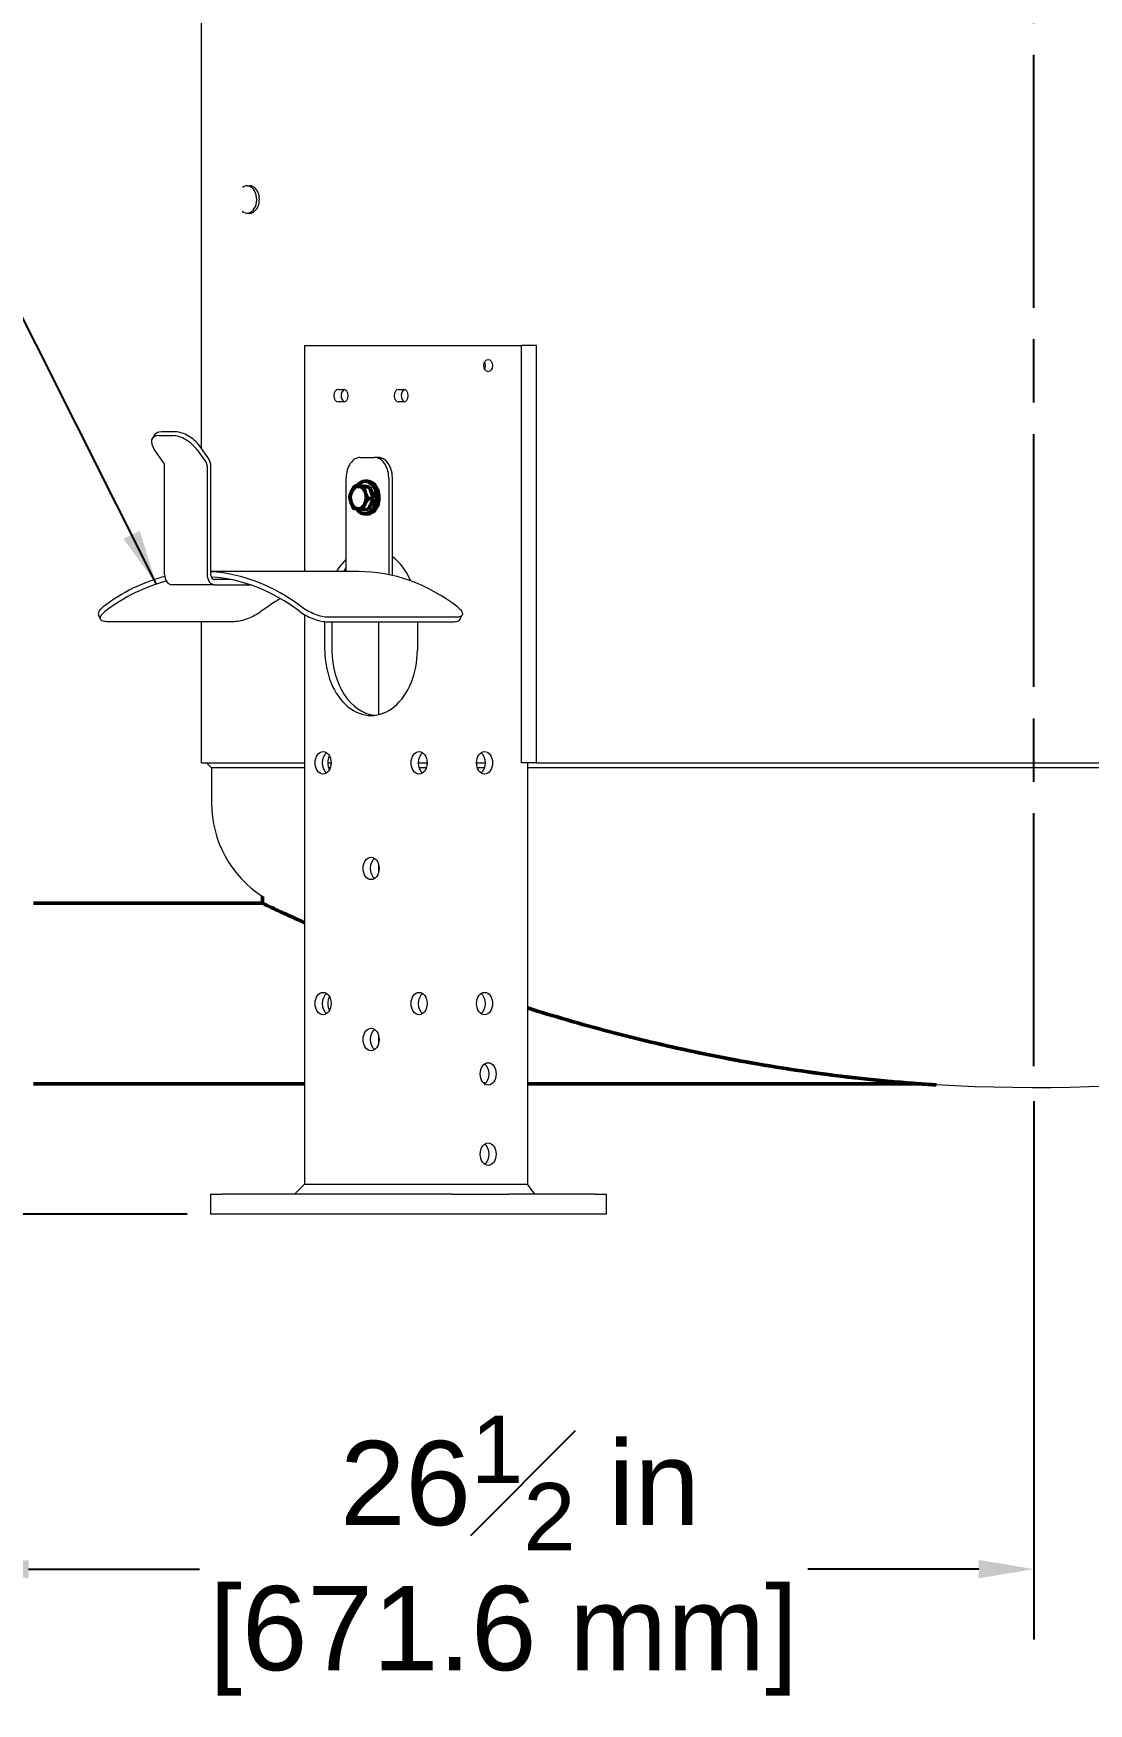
# Model space of a CAD drawing. Header units: inches. Extents: x 17 to 469, y 7 to 301.
# Drawn here: x 69.93 to 96.23, y 28.03 to 69.66 of the extents above; entities that cross this region are included whole.
import ezdxf

# ---------------------------------------------------------------- set-up
doc = ezdxf.new("R2010")
doc.units = ezdxf.units.IN
doc.header["$LTSCALE"] = 14
doc.header["$MEASUREMENT"] = 0
doc.linetypes.add('CHAIN', pattern=[0.7087, 0.4724, -0.0591, 0.1181, -0.0591])
doc.layers.add('Centerline', color=5, linetype='CHAIN', lineweight=25, true_color=0x0000ff)
for name, color, linetype, lineweight in [('Dimension (ANSI)', 7, 'Continuous', 25), ('Symbol (ANSI)', 7, 'Continuous', 25), ('Visible (ANSI)', 7, 'Continuous', 50)]:
    doc.layers.add(name, color=color, linetype=linetype, lineweight=lineweight)
doc.styles.add('MEMCOR Medium', font='arial.ttf')
doc.dimstyles.new('Default (ANSI)', dxfattribs={"dimscale": 14, "dimtxt": 0.15, "dimasz": 0.098425, "dimexe": 0.125, "dimexo": 0.0625, "dimgap": 0.031496, "dimtad": 0, "dimtih": 1, "dimtoh": 1, "dimdec": 4, "dimrnd": 1e-08, "dimzin": 3, "dimdsep": 46, "dimlunit": 5, "dimtxsty": 'MEMCOR Medium', "dimcen": 0.09, "dimdle": 0.393701, "dimclrd": 256, "dimclre": 256, "dimclrt": 256, "dimadec": 0, "dimazin": 1, "dimtfac": 0.8, "dimtofl": 0, "dimtmove": 0, "dimatfit": 3, "dimfxl": 1, "dimfrac": 1, "dimtolj": 1, "dimtzin": 4, "dimlwd": -1, "dimlwe": -1, "dimarcsym": 0})
doc.dimstyles.new('Default (ANSI)$7', dxfattribs={"dimscale": 14, "dimtxt": 0.15, "dimasz": 0.098425, "dimexe": 0.125, "dimexo": 0.0625, "dimgap": 0.031496, "dimtad": 0, "dimtih": 1, "dimtoh": 1, "dimdec": 4, "dimrnd": 1e-08, "dimzin": 3, "dimdsep": 46, "dimlunit": 5, "dimtxsty": 'MEMCOR Medium', "dimcen": 0.09, "dimdle": 0.393701, "dimclrd": 256, "dimclre": 256, "dimclrt": 256, "dimadec": 0, "dimazin": 1, "dimtfac": 0.8, "dimtofl": 0, "dimtmove": 0, "dimatfit": 3, "dimfxl": 1, "dimfrac": 1, "dimtolj": 1, "dimtzin": 4, "dimlwd": -1, "dimlwe": -1, "dimarcsym": 0})

# ---------------------------------------------------------------- blocks, each defined once
blk = doc.blocks.new('*D21')
at = {"layer": 'Defpoints', "color": 0, "transparency": 16777216}
for p in [(73.008, 123.979), (40.7, 40.229), (74.632, 40.229)]:
    blk.add_point(p, dxfattribs=at)
at = {"layer": 'Dimension (ANSI)', "transparency": 16777216}
for p, q in [((72.133, 123.979), (38.95, 123.979)), ((40.7, 122.601), (40.7, 96.498)), ((40.7, 41.607), (40.7, 88.609)), ((73.757, 40.229), (38.95, 40.229))]:
    blk.add_line(p, q, dxfattribs=at)
for points in [[(40.47, 122.601), (40.929, 122.601), (40.7, 123.979)], [(40.47, 41.607), (40.929, 41.607), (40.7, 40.229)]]:
    blk.add_solid(points, dxfattribs=at)
at = {"layer": 'Dimension (ANSI)', "transparency": 16777216, "char_height": 2.1, "attachment_point": 5, "style": 'MEMCOR Medium'}
for s, insert in [('\\A1; 83{\\H0.8x;\\S3#4;} in', (40.7, 94.711)), ('\\A1;[2127.2 mm]', (40.7, 90.767))]:
    blk.add_mtext(s, dxfattribs=dict(at, insert=insert))
blk = doc.blocks.new('*D27')
at = {"layer": 'Defpoints', "color": 0, "transparency": 16777216}
for p in [(28.833, 132.744), (29.234, 132.744), (74.632, 40.229)]:
    blk.add_point(p, dxfattribs=at)
at = {"layer": 'Dimension (ANSI)', "transparency": 16777216}
for p, q in [((29.234, 131.366), (29.234, 82.85)), ((29.234, 41.607), (29.234, 74.985)), ((73.757, 40.229), (27.484, 40.229))]:
    blk.add_line(p, q, dxfattribs=at)
for points in [[(29.004, 131.366), (29.464, 131.366), (29.234, 132.744)], [(29.004, 41.607), (29.464, 41.607), (29.234, 40.229)]]:
    blk.add_solid(points, dxfattribs=at)
at = {"layer": 'Dimension (ANSI)', "transparency": 16777216, "char_height": 2.1, "attachment_point": 5, "style": 'MEMCOR Medium'}
for s, insert in [('\\A1; 92{\\H0.8x;\\S1#2;} in', (29.234, 81.063)), ('\\A1;[2349.9 mm]', (29.234, 77.131))]:
    blk.add_mtext(s, dxfattribs=dict(at, insert=insert))
blk = doc.blocks.new('*D29')
at = {"layer": 'Defpoints', "color": 0, "transparency": 16777216}
for p in [(94.867, 43.923), (68.427, 41.229), (68.427, 31.385)]:
    blk.add_point(p, dxfattribs=at)
at = {"layer": 'Dimension (ANSI)', "transparency": 16777216}
for p, q in [((94.867, 43.048), (94.867, 29.635)), ((68.427, 40.354), (68.427, 29.635)), ((69.805, 31.385), (74.064, 31.385)), ((93.489, 31.385), (89.23, 31.385))]:
    blk.add_line(p, q, dxfattribs=at)
for points in [[(69.805, 31.615), (69.805, 31.155), (68.427, 31.385)], [(93.489, 31.615), (93.489, 31.155), (94.867, 31.385)]]:
    blk.add_solid(points, dxfattribs=at)
at = {"layer": 'Dimension (ANSI)', "transparency": 16777216, "char_height": 2.1, "attachment_point": 5, "style": 'MEMCOR Medium'}
for s, insert in [('\\A1; 26{\\H0.8x;\\S1#2;} in', (81.647, 33.531)), ('\\A1;[671.6 mm]', (81.647, 29.598))]:
    blk.add_mtext(s, dxfattribs=dict(at, insert=insert))
blk = doc.blocks.new('*D30')
at = {"layer": 'Defpoints', "color": 0, "transparency": 16777216}
for p in [(60.94, 45.729), (63.88, 45.729), (74.632, 40.229)]:
    blk.add_point(p, dxfattribs=at)
at = {"layer": 'Dimension (ANSI)', "transparency": 16777216}
for p, q in [((63.005, 45.729), (59.19, 45.729)), ((60.94, 44.351), (60.94, 41.607)), ((73.757, 40.229), (59.19, 40.229)), ((60.94, 40.229), (60.94, 33.1)), ((60.94, 33.1), (59.562, 33.1))]:
    blk.add_line(p, q, dxfattribs=at)
for points in [[(60.711, 44.351), (61.17, 44.351), (60.94, 45.729)], [(60.711, 41.607), (61.17, 41.607), (60.94, 40.229)]]:
    blk.add_solid(points, dxfattribs=at)
at = {"layer": 'Dimension (ANSI)', "transparency": 16777216, "char_height": 2.1, "attachment_point": 5, "style": 'MEMCOR Medium'}
for s, insert in [('\\A1; 5{\\H0.8x;\\S1#2;} in', (51.979, 35.246)), ('\\A1;[139.7 mm]', (51.979, 31.313))]:
    blk.add_mtext(s, dxfattribs=dict(at, insert=insert))

msp = doc.modelspace()

# ---------------------------------------------------------------- linework, layer by layer
at = {"layer": 'Centerline', "linetype": 'CHAIN', "ltscale": 0.952448}
msp.add_line((94.866969, 43.922673), (94.866969, 132.551927), dxfattribs=at)
at = {"layer": 'Visible (ANSI)', "linetype": 'Continuous', "lineweight": 18}
for p, q in [((74.116507, 59.311241), (74.116507, 103.729368)), ((75.253438, 65.858531), (75.319906, 65.858531)), ((75.253438, 65.178531), (75.319906, 65.178531)), ((76.685975, 61.879368), (76.888072, 61.879368)), ((76.685975, 61.879368), (76.685975, 56.246195)), ((76.888072, 61.879368), (79.801352, 61.879368)), ((79.801352, 61.879368), (80.777159, 61.879368)), ((80.777159, 61.879368), (82.091367, 61.879368)), ((82.467699, 61.879368), (82.091367, 61.879368)), ((82.091367, 51.479368), (82.091367, 61.879368)), ((82.467699, 51.479368), (82.467699, 61.879368)), ((77.528003, 60.784368), (77.662354, 60.784368)), ((79.02707, 60.784368), (79.16142, 60.784368)), ((77.662354, 60.474368), (77.528003, 60.474368)), ((79.16142, 60.474368), (79.02707, 60.474368)), ((72.957876, 59.661118), (72.892876, 59.569194)), ((73.051124, 59.634072), (73.404677, 59.634072)), ((73.469677, 59.725996), (73.116124, 59.725996)), ((73.170814, 58.964805), (72.947571, 59.280519)), ((74.008231, 59.280519), (74.231474, 58.964805)), ((74.296474, 59.056729), (74.073231, 59.372443)), ((73.197738, 56.176395), (73.197738, 58.872881)), ((74.258398, 58.872881), (74.258398, 56.176395)), ((74.350322, 56.176395), (74.350322, 58.872881)), ((78.076011, 59.089368), (78.429565, 59.089368)), ((78.521488, 59.089368), (78.429565, 59.089368)), ((77.722458, 56.246195), (77.722458, 58.589368)), ((78.783118, 58.589368), (78.783118, 56.176395)), ((78.875042, 56.176395), (78.875042, 58.589368)), ((78.027928, 56.246195), (74.350322, 56.246195)), ((74.442246, 55.916395), (73.381586, 55.916395)), ((74.848006, 56.046395), (74.442246, 56.046395)), ((74.442246, 55.916395), (75.333241, 55.916395)), ((71.600436, 55.058988), (71.551325, 55.168901)), ((74.939672, 54.996685), (71.757691, 54.996685)), ((74.116507, 51.479368), (74.116507, 54.996685)), ((76.685975, 55.171495), (76.685975, 40.979368)), ((77.192128, 54.289368), (77.192128, 54.997895)), ((77.227097, 54.996685), (80.409077, 54.996685)), ((80.458181, 55.106583), (77.276201, 55.106583)), ((77.368904, 54.996685), (77.368904, 54.289368)), ((78.532846, 54.996685), (78.532846, 52.681229)), ((79.497296, 54.996685), (79.497296, 54.289368)), ((80.566333, 55.058988), (80.615443, 55.168901)), ((74.116507, 51.479368), (76.685975, 51.479368)), ((74.366969, 51.354368), (74.241969, 51.479368)), ((74.366969, 51.354368), (74.366969, 50.479368)), ((76.685975, 51.354368), (74.366969, 51.354368)), ((77.262838, 51.479368), (77.346277, 51.479368)), ((77.325452, 51.354368), (77.283663, 51.354368)), ((79.519923, 51.479368), (79.739126, 51.479368)), ((79.718302, 51.354368), (79.540748, 51.354368)), ((80.975149, 51.479368), (81.194352, 51.479368)), ((81.173527, 51.354368), (80.995974, 51.354368)), ((82.467699, 51.479368), (82.091367, 51.479368)), ((82.245157, 51.479368), (82.245157, 40.979368)), ((107.488781, 51.354368), (82.245157, 51.354368)), ((82.467699, 51.479368), (107.266238, 51.479368)), ((78.532846, 48.935609), (78.532846, 48.761127)), ((78.532846, 44.672609), (78.532846, 44.498127)), ((76.685975, 40.979368), (76.435975, 40.729368)), ((76.685975, 40.979368), (76.888072, 40.979368)), ((76.888072, 40.979368), (79.801352, 40.979368)), ((79.801352, 40.979368), (80.777159, 40.979368)), ((80.777159, 40.979368), (82.245157, 40.979368)), ((82.421933, 40.729368), (82.245157, 40.979368)), ((74.339508, 40.729368), (74.632401, 40.729368)), ((74.339508, 40.729368), (74.339508, 40.229368)), ((80.374108, 40.729368), (74.632401, 40.729368)), ((80.374108, 40.729368), (81.788322, 40.729368)), ((83.909642, 40.729368), (81.788322, 40.729368)), ((83.909642, 40.729368), (84.202535, 40.729368)), ((84.202535, 40.729368), (84.202535, 40.229368)), ((74.632401, 40.229368), (74.339508, 40.229368)), ((80.374108, 40.229368), (74.632401, 40.229368)), ((81.788322, 40.229368), (80.374108, 40.229368)), ((83.909642, 40.229368), (81.788322, 40.229368)), ((84.202535, 40.229368), (83.909642, 40.229368))]:
    msp.add_line(p, q, dxfattribs=at)
at = {"layer": 'Visible (ANSI)'}
for p, q in [((78.079322, 58.381931), (77.942919, 58.381931)), ((78.079322, 58.381931), (78.193705, 58.369548)), ((78.308088, 58.357165), (78.171686, 58.357165)), ((78.186133, 58.370368), (78.196219, 58.370368)), ((78.193705, 58.369548), (78.308088, 58.357165)), ((78.196219, 58.495368), (78.252788, 58.495368)), ((78.308088, 58.357165), (78.357697, 58.210884)), ((78.407305, 58.064602), (78.270903, 58.064602)), ((78.342531, 57.930704), (78.277756, 57.796805)), ((78.407305, 58.064602), (78.342531, 57.930704)), ((78.357697, 58.210884), (78.407305, 58.064602)), ((78.277756, 57.796805), (78.141354, 57.796805)), ((78.196219, 57.683368), (78.252788, 57.683368)), ((75.64108, 47.979368), (69.926969, 47.979368)), ((75.64108, 48.148013), (75.64108, 47.979368)), ((69.926969, 43.479368), (76.685975, 43.479368)), ((81.168423, 43.479368), (81.180771, 43.479368)), ((82.245157, 43.479368), (92.024091, 43.479368)), ((92.427475, 43.461455), (92.427475, 43.452187))]:
    msp.add_line(p, q, dxfattribs=at)
at = {"layer": 'Visible (ANSI)', "linetype": 'Continuous', "lineweight": 18}
for centre, radius, start, end in [((77.136969, 50.479368), 2.77, 180, 237.3141857), ((94.866969, 84.702806), 41.313437, 266.6148042, 287.7890589)]:
    msp.add_arc(centre, radius, start, end, dxfattribs=at)
for centre, major_axis, ratio, start_param, end_param in [((75.253438, 65.518531), (0, 0.34), 0.707106781, 2.590395149, 6.785063721), ((75.319906, 65.518531), (0, -0.34), 0.707106781, 0, 3.141592654), ((81.086209, 61.379368), (0, 0.155), 0.707106781, 4.079718979, 5.345058981), ((77.528003, 60.629368), (0, -0.155), 0.707106781, 3.141592654, 6.283185307), ((77.70478, 60.629368), (0, 0.155), 0.707106781, 0.194777643, 2.946815011), ((77.662354, 60.629368), (0, 0.155), 0.707106781, 3.141592654, 6.283185307), ((79.02707, 60.629368), (0, -0.155), 0.707106781, 3.141592654, 6.283185307), ((79.203847, 60.629368), (0, 0.155), 0.707106781, 0.194777643, 2.946815011), ((79.16142, 60.629368), (0, 0.155), 0.707106781, 3.141592654, 6.283185307), ((73.301124, 59.280519), (-0.408248, 0.288675), 0.5, 5.667705599, 7.238501925), ((73.366124, 59.372443), (-0.408248, 0.288675), 0.5, 5.667705599, 6.283185307), ((73.654677, 59.280519), (0.408248, -0.288675), 0.5, 0.955316618, 2.526112945), ((73.719677, 59.372443), (-0.408248, 0.288675), 0.5, 4.096909272, 5.667705599), ((73.105814, 58.872881), (0, -0.13), 0.707106781, 1.570796327, 2.35619449), ((74.166474, 58.872881), (0, 0.13), 0.707106781, 4.71238898, 5.497787144), ((74.166474, 58.872881), (0, -0.26), 0.707106781, 1.570796327, 2.35619449), ((78.076011, 58.589368), (0, 0.5), 0.707106781, 0, 1.570796327), ((78.429565, 58.589368), (0, 0.5), 0.707106781, 4.71238898, 6.283185307), ((78.521488, 58.589368), (0, 0.5), 0.707106781, 4.71238898, 6.283185307), ((78.344712, 55.169368), (0, -1.63), 0.707106781, 2.11404801, 2.663459263), ((74.138841, 48.876195), (0, 7.37), 0.707106781, 5.787544151, 6.242593481), ((78.344712, 55.169368), (0, 1.63), 0.707106781, 0.570291334, 0.849138969), ((78.521488, 55.169368), (0, -1.63), 0.707106781, 3.907583633, 3.990731623), ((78.027928, 48.876195), (0, 7.37), 0.707106781, 5.787544151, 6.283185307), ((74.138841, 48.876195), (0, 7.37), 0.707106781, 0.180900412, 0.495641156), ((74.138841, 48.876195), (0, 7.24), 0.707106781, 0.175780081, 0.494420124), ((73.381586, 56.176395), (0, -0.26), 0.707106781, 4.71238898, 6.283185307), ((74.442246, 56.176395), (0, -0.26), 0.707106781, 4.71238898, 6.283185307), ((74.442246, 56.176395), (0, -0.13), 0.707106781, 4.71238898, 6.283185307), ((74.138841, 48.876195), (0, 7.24), 0.707106781, 5.788765184, 6.239278677), ((78.691194, 56.176395), (0, 0.13), 0.707106781, 4.651137038, 4.71238898), ((78.691194, 56.176395), (0, -0.26), 0.707106781, 1.463005525, 1.570796327), ((78.027928, 48.876195), (0, 7.24), 0.707106781, 0.389617116, 0.494420124), ((78.344712, 54.289368), (0, -1.63), 0.707106781, 4.71238898, 7.853981634), ((78.521488, 54.289368), (0, -1.63), 0.707106781, 4.71238898, 6.206422826), ((77.325064, 51.479368), (0, -0.28), 0.707106781, 3.604362771, 5.820415189), ((77.460828, 51.479368), (0, 0.28), 0.707106781, 0.909644844, 2.23194781), ((79.717913, 51.479368), (0, -0.28), 0.707106781, 3.604362771, 5.820415189), ((80.996362, 51.479368), (0, 0.28), 0.707106781, 3.604362771, 5.820415189), ((78.521488, 48.848368), (0, -0.28), 0.707106781, 3.604362771, 5.820415189), ((77.325064, 45.479368), (0, -0.28), 0.707106781, 3.604362771, 5.820415189), ((77.460828, 45.479368), (0, 0.28), 0.707106781, 0.909644844, 2.23194781), ((79.717913, 45.479368), (0, -0.28), 0.707106781, 3.604362771, 5.820415189), ((80.996362, 45.479368), (0, 0.28), 0.707106781, 3.604362771, 5.820415189), ((78.521488, 44.585368), (0, -0.28), 0.707106781, 3.604362771, 5.820415189), ((81.086209, 43.725368), (0, 0.28), 0.707106781, 3.604362771, 5.820415189), ((81.086209, 41.725368), (0, 0.28), 0.707106781, 3.604362771, 5.820415189)]:
    msp.add_ellipse(centre, major_axis=major_axis, ratio=ratio, start_param=start_param, end_param=end_param, dxfattribs=at)
for centre, major_axis in [((81.262985, 61.379368), (0, -0.155)), ((77.148287, 51.479368), (0, -0.28)), ((79.541136, 51.479368), (0, -0.28)), ((81.173139, 51.479368), (0, 0.28)), ((78.344712, 48.848368), (0, -0.28)), ((77.148287, 45.479368), (0, -0.28)), ((79.541136, 45.479368), (0, -0.28)), ((81.173139, 45.479368), (0, 0.28)), ((78.344712, 44.585368), (0, -0.28)), ((81.262985, 43.725368), (0, -0.28)), ((81.262985, 41.725368), (0, -0.28))]:
    msp.add_ellipse(centre, major_axis=major_axis, ratio=0.707106781, dxfattribs=at)
at = {"layer": 'Visible (ANSI)'}
for centre, major_axis, start_param, end_param in [((78.02439, 58.089368), (0, 0.281), 6.206783941, 7.253981493), ((78.196219, 58.089368), (0, -0.406), 5.465486756, 10.19090831), ((78.02439, 58.089368), (0, 0.281), 5.15958639, 6.206783941), ((78.196219, 58.089368), (0, 0.281), 6.090169749, 6.283185307), ((78.252788, 58.089368), (0, -0.406), 0, 3.141592654), ((78.196219, 58.089368), (0, -0.281), 1.614687046, 2.421300427), ((78.02439, 58.089368), (0, -0.281), 4.112388839, 5.15958639), ((78.02439, 58.089368), (0, -0.281), 5.15958639, 6.206783941), ((78.02439, 58.089368), (0, -0.281), 6.206783941, 7.253981493), ((78.02439, 58.089368), (0, 0.281), 4.112388839, 5.15958639), ((78.196219, 58.089368), (0, -0.281), 0.58516183, 1.356430541)]:
    msp.add_ellipse(centre, major_axis=major_axis, ratio=0.707106781, start_param=start_param, end_param=end_param, dxfattribs=at)
for points in [[(77.860398, 58.248033), (77.89046, 58.310175), (77.942919, 58.381931)], [(77.942919, 58.381931), (77.98647, 58.375295), (78.039556, 58.369548)], [(78.039556, 58.369548), (78.092641, 58.363801), (78.171686, 58.357165)], [(78.171686, 58.357165), (78.180524, 58.278773), (78.203547, 58.210884)], [(77.81337, 58.114134), (77.830336, 58.18589), (77.860398, 58.248033)], [(77.845232, 57.967852), (77.822209, 58.035742), (77.81337, 58.114134)], [(77.912587, 57.821571), (77.868255, 57.899963), (77.845232, 57.967852)], [(78.188381, 57.930704), (78.158319, 57.868561), (78.141354, 57.796805)], [(78.270903, 58.064602), (78.218443, 57.992846), (78.188381, 57.930704)], [(78.203547, 58.210884), (78.226571, 58.142994), (78.270903, 58.064602)], [(78.009224, 57.809188), (77.956138, 57.814935), (77.912587, 57.821571)], [(78.141354, 57.796805), (78.062309, 57.803441), (78.009224, 57.809188)]]:
    msp.add_rational_spline(points, [1, 1.0379548493, 1], degree=2, dxfattribs=at)
at = {"layer": 'Visible (ANSI)', "linetype": 'Continuous', "lineweight": 18}
for points, knots in [([(71.660332, 55.359318), (71.621243, 55.329431), (71.588695, 55.296769), (71.549157, 55.235318), (71.542154, 55.20657), (71.547668, 55.178552), (71.549238, 55.173653), (71.551384, 55.168925)], [5.751172896, 5.751172896, 5.751172896, 5.751172896, 6.230027309, 6.230027309, 6.708881722, 6.708881722, 6.813647612, 6.813647612, 6.813647612, 6.813647612]), ([(71.757691, 54.996685), (71.713297, 54.996685), (71.673431, 55.003416), (71.616927, 55.030448), (71.600306, 55.050708), (71.591273, 55.096637), (71.598288, 55.125363), (71.637862, 55.186735), (71.670435, 55.219341), (71.709551, 55.249161)], [7.666112893, 7.666112893, 7.666112893, 7.666112893, 8.144520248, 8.144520248, 8.622927603, 8.622927603, 9.101798808, 9.101798808, 9.580670014, 9.580670014, 9.580670014, 9.580670014]), ([(75.598638, 55.249161), (75.559523, 55.219341), (75.509249, 55.186735), (75.397542, 55.125363), (75.336091, 55.096637), (75.21951, 55.050708), (75.15662, 55.030448), (75.038907, 55.003416), (74.984066, 54.996685), (74.939672, 54.996685)], [5.75155612, 5.75155612, 5.75155612, 5.75155612, 6.230427325, 6.230427325, 6.709298531, 6.709298531, 7.187705886, 7.187705886, 7.666113241, 7.666113241, 7.666113241, 7.666113241]), ([(76.56813, 55.249161), (76.607246, 55.219341), (76.657519, 55.186735), (76.769226, 55.125363), (76.830677, 55.096637), (76.947259, 55.050708), (77.010148, 55.030448), (77.127861, 55.003416), (77.182702, 54.996685), (77.227097, 54.996685)], [1.918499325, 1.918499325, 1.918499325, 1.918499325, 2.397370531, 2.397370531, 2.876241737, 2.876241737, 3.354649092, 3.354649092, 3.833056446, 3.833056446, 3.833056446, 3.833056446]), ([(77.276201, 55.106583), (77.231806, 55.106583), (77.176965, 55.113314), (77.059254, 55.14035), (76.996366, 55.160615), (76.879799, 55.20657), (76.81836, 55.235318), (76.706688, 55.296769), (76.656438, 55.329431), (76.617349, 55.359318)], [3.832847683, 3.832847683, 3.832847683, 3.832847683, 4.311254504, 4.311254504, 4.789661326, 4.789661326, 5.268515739, 5.268515739, 5.747370152, 5.747370152, 5.747370152, 5.747370152]), ([(80.409077, 54.996685), (80.453472, 54.996685), (80.493337, 55.003416), (80.543654, 55.027488), (80.558625, 55.042158), (80.566274, 55.059012)], [3.8330564465, 3.8330564465, 3.8330564465, 3.8330564465, 4.3114638014, 4.3114638014, 4.6851049427, 4.6851049427, 4.6851049427, 4.6851049427]), ([(80.506437, 55.359318), (80.545525, 55.329431), (80.578074, 55.296769), (80.617611, 55.235318), (80.624615, 55.20657), (80.61557, 55.160615), (80.598947, 55.14035), (80.542441, 55.113314), (80.502575, 55.106583), (80.458181, 55.106583)], [1.918325214, 1.918325214, 1.918325214, 1.918325214, 2.397179627, 2.397179627, 2.876034039, 2.876034039, 3.354440861, 3.354440861, 3.832847683, 3.832847683, 3.832847683, 3.832847683])]:
    msp.add_open_spline(points, degree=3, knots=knots, dxfattribs=at)
at = {"layer": 'Visible (ANSI)'}
for points, knots in [([(76.685957, 47.495037), (76.633947, 47.518477), (76.582742, 47.541655), (76.421181, 47.61508), (76.308955, 47.666561), (76.098631, 47.763844), (76.000547, 47.809634), (75.83339, 47.888128), (75.76425, 47.920853), (75.668125, 47.966466), (75.64108, 47.979368), (75.64108, 47.979368)], [-48.474247199, -48.474247199, -48.474247199, -48.474247199, -47.999170387, -47.999170387, -46.949222106, -46.949222106, -45.899273825, -45.899273825, -44.849325544, -44.849325544, -43.799377262, -43.799377262, -43.799377262, -43.799377262]), ([(92.427475, 43.452187), (92.427475, 43.452187), (92.425752, 43.452295), (92.418934, 43.452721), (92.413847, 43.453039), (92.394784, 43.454238), (92.376934, 43.455368), (92.335916, 43.457997), (92.30939, 43.459717), (92.252217, 43.463491), (92.221543, 43.465547), (92.126827, 43.472014), (92.060168, 43.476726), (91.902978, 43.488202), (91.803228, 43.495828), (91.598384, 43.512295), (91.493243, 43.521138), (91.172386, 43.54943), (90.95132, 43.570653), (90.284491, 43.640301), (89.835473, 43.695009), (88.78338, 43.83881), (88.107816, 43.946754), (86.727089, 44.204044), (86.021867, 44.353407), (84.615129, 44.688454), (83.913514, 44.874148), (82.896739, 45.168698), (82.56794, 45.268104), (82.245167, 45.369441)], [-87.598754525, -87.598754525, -87.598754525, -87.598754525, -87.499174793, -87.499174793, -87.399595062, -87.399595062, -87.2004356, -87.2004356, -86.948401853, -86.948401853, -86.696368107, -86.696368107, -86.192300615, -86.192300615, -85.40943762, -85.40943762, -84.626574626, -84.626574626, -83.060848638, -83.060848638, -79.929396661, -79.929396661, -75.008326657, -75.008326657, -70.087256653, -70.087256653, -65.166186648, -65.166186648, -62.769224757, -62.769224757, -62.769224757, -62.769224757]), ([(91.016673, 43.564851), (90.226018, 43.641802), (89.425935, 43.742821), (87.681787, 44.015617), (86.734625, 44.197244), (85.565305, 44.462254), (85.340064, 44.515174), (85.114993, 44.569911)], [0, 0, 0, 0, 6.312008909, 6.312008909, 13.782270042, 13.782270042, 15.565583129, 15.565583129, 15.565583129, 15.565583129])]:
    msp.add_open_spline(points, degree=3, knots=knots, dxfattribs=at)

# ---------------------------------------------------------------- dimensions: what is measured, and where the dimension line sits
at = {"layer": 'Dimension (ANSI)'}
for base, p1, p2, text, override, picture, middle in [((29.233885, 132.744368), (74.632401, 40.229368), (28.832773, 132.744368), ' <> in\\X[2349.9 mm]', {"dimgap": 0.031496, "dimdec": 4, "dimpost": '', "dimse2": 1, "dimtol": 0, "dimlim": 0, "dimtp": 0, "dimtm": 0, "dimtdec": 2, "dimatfit": 1}, '*D27', (29.233885, 78.91776)), ((40.699709, 40.229368), (73.007806, 123.979368), (74.632401, 40.229368), ' <> in\\X[2127.2 mm]', {"dimgap": 0.031496, "dimdec": 4, "dimpost": '', "dimtol": 0, "dimlim": 0, "dimtp": 0, "dimtm": 0, "dimtdec": 2, "dimatfit": 1}, '*D21', (40.699709, 92.553453)), ((60.940275, 45.729368), (74.632401, 40.229368), (63.879725, 45.729368), ' <> in\\X[139.7 mm]', {"dimgap": 0.031496, "dimdec": 4, "dimpost": '', "dimtol": 0, "dimlim": 0, "dimtp": 0, "dimtm": 0, "dimtdec": 2, "dimatfit": 2}, '*D30', (51.979085, 33.100162))]:
    dim = msp.add_linear_dim(base=base, p1=p1, p2=p2, angle=90, text=text, dimstyle='Default (ANSI)', override=override, dxfattribs=at)
    dim.commit()
    dim.dimension.update_dxf_attribs({"geometry": picture, "text_midpoint": middle, "dimtype": 160})
dim = msp.add_linear_dim(base=(68.426969, 31.38488), p1=(94.866969, 43.922673), p2=(68.426969, 41.229368), text=' <> in\\X[671.6 mm]', dimstyle='Default (ANSI)', override={"dimgap": 0.031496, "dimtih": 0, "dimtoh": 0, "dimdec": 3, "dimpost": '', "dimtol": 0, "dimlim": 0, "dimtp": 0, "dimtm": 0, "dimtdec": 2, "dimatfit": 1}, dxfattribs=at)
dim.commit()
dim.dimension.update_dxf_attribs({"geometry": '*D29', "text_midpoint": (81.646969, 31.38488), "dimtype": 160})

# ---------------------------------------------------------------- leaders
at = {"layer": 'Symbol (ANSI)', "annotation_type": 0, "has_hookline": 1, "hookline_direction": 1, "text_width": 13.582674}
msp.add_leader([(72.992369, 55.932313), (67.181648, 67.504082), (65.803696, 67.504082)], dimstyle='Default (ANSI)$7', override={"dimtad": 0}, dxfattribs=at)

doc.saveas('drawing.dxf')
